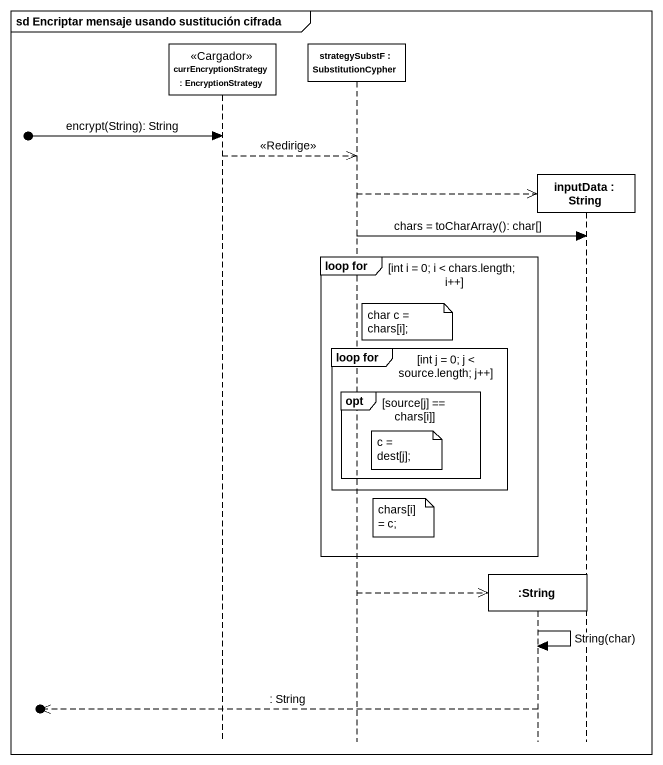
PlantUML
@startuml
mainframe sd Encriptar mensaje usando sustitución cifrada
hide footbox
participant "currEncryptionStrategy : EncryptionStrategy" as currEncryptionStrategy <<Cargador>>
participant "strategySubstF : SubstitutionCypher" as strategySubstF
participant ":String" as String
participant "inputData : String" as inputData

[o-> currEncryptionStrategy : encrypt(String): String
currEncryptionStrategy -->> strategySubstF : <<Redirige>>
strategySubstF -->> inputData **
strategySubstF -> inputData : chars = toCharArray(): char[]
group loop for [int i = 0; i < chars.length; i++]
  note right of strategySubstF : char c = chars[i];
  group loop for [int j = 0; j < source.length; j++]
    opt source[j] == chars[i]
      note right of strategySubstF : c = dest[j];
    end
  end
  note right of strategySubstF : chars[i] = c;
end
strategySubstF -->> String **
String -> String : String(char)
[o<<-- String : : String
@enduml
